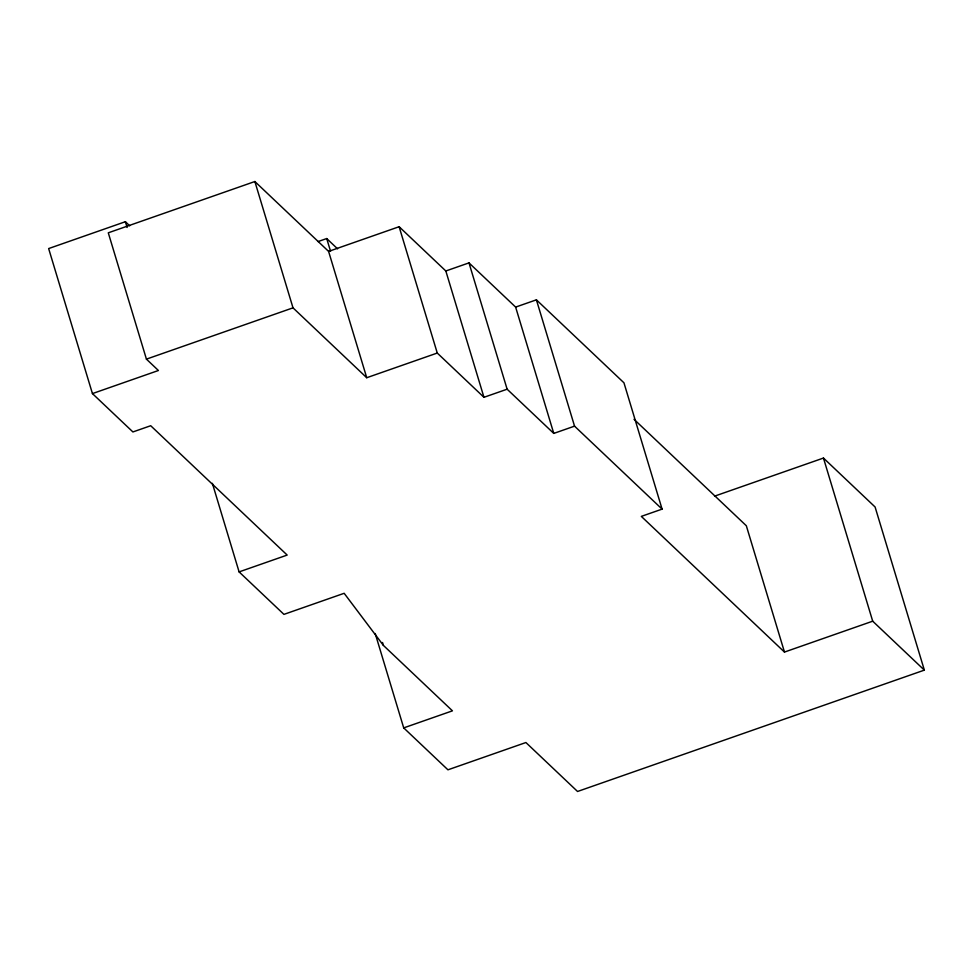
<?xml version="1.0" encoding="UTF-8"?>
<svg xmlns="http://www.w3.org/2000/svg" width="973" height="973" viewBox="0 0 973 973"><rect width="100%" height="100%" fill="white"/><g stroke="black" fill="none" stroke-linecap="round" stroke-linejoin="round"><path stroke-width="1.46" d="M129.701 225.809L125.383 221.71L48.65 248.565L92.435 393.591L132.912 431.951L150.706 425.724L287.181 555.072L239.103 571.893L212.369 483.326M375.213 633.52L403.71 727.889L447.945 769.813L525.907 742.533L577.548 791.475L924.35 670.129L872.708 621.188L784.469 652.068L641.316 516.383L662.09 509.122L574.544 426.15L553.771 433.411L507.128 389.2L483.958 397.3L437.266 353.041L366.736 377.719L328.594 251.399L254.865 181.525L108.283 232.815L146.424 359.134L158.417 370.506L92.435 393.591M318.11 241.547L326.709 238.543L337.582 248.845M328.594 251.399L399.125 226.721L445.829 270.981L483.958 397.3M146.424 359.134L293.007 307.845L366.736 377.719M445.829 270.981L468.986 262.88L515.629 307.091L553.771 433.411M515.629 307.091L536.403 299.83L623.948 382.803L662.09 509.122M714.547 496.157L823.462 458.052L875.092 506.994L924.35 670.129M403.71 727.889L452.445 710.837L383.398 645.403L344.162 593.299L283.934 614.377L239.103 571.893M634.019 419.29L746.327 525.748L784.469 652.068M823.462 458.052L872.708 621.188M536.403 299.83L574.544 426.15M468.986 262.88L507.128 389.2M399.125 226.721L437.266 353.041M326.709 238.543L330.54 251.241M254.865 181.525L293.007 307.845M382.523 642.496L383.398 645.403M125.383 221.71L127.122 227.475"/></g></svg>
